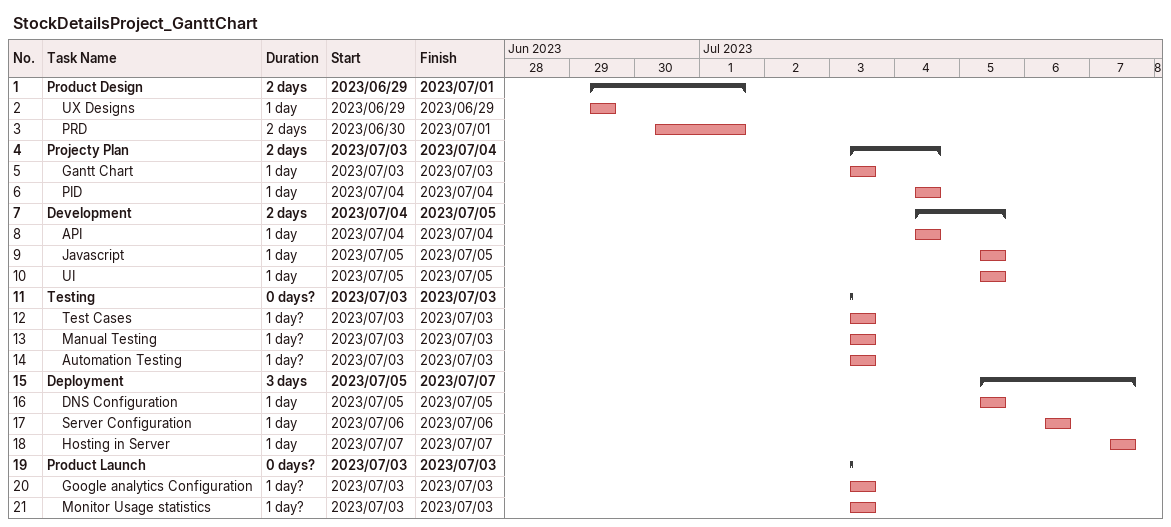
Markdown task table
StockDetailsProject_GanttChart

| ID | Level | Task | Duration | Start | Finish |
|---|---|---|---|---|---|
| 1 | 1 | **Product Design** | 2d | 2023-06-29 | 2023-07-01 |
| 2 | 2 | UX Designs | 1d | 2023-06-29 | 2023-06-29 |
| 3 | 2 | PRD | 2d | 2023-06-30 | 2023-07-01 |
| 4 | 1 | **Projecty Plan** | 2d | 2023-07-03 | 2023-07-04 |
| 5 | 2 | Gantt Chart | 1d | 2023-07-03 | 2023-07-03 |
| 6 | 2 | PID | 1d | 2023-07-04 | 2023-07-04 |
| 7 | 1 | **Development** | 2d | 2023-07-04 | 2023-07-05 |
| 8 | 2 | API | 1d | 2023-07-04 | 2023-07-04 |
| 9 | 2 | Javascript | 1d | 2023-07-05 | 2023-07-05 |
| 10 | 2 | UI | 1d | 2023-07-05 | 2023-07-05 |
| 11 | 1 | **Testing** | 0d? | 2023-07-03 | 2023-07-03 |
| 12 | 2 | Test Cases | 1d? | 2023-07-03 | 2023-07-03 |
| 13 | 2 | Manual Testing | 1d? | 2023-07-03 | 2023-07-03 |
| 14 | 2 | Automation Testing | 1d? | 2023-07-03 | 2023-07-03 |
| 15 | 1 | **Deployment** | 3d | 2023-07-05 | 2023-07-07 |
| 16 | 2 | DNS Configuration | 1d | 2023-07-05 | 2023-07-05 |
| 17 | 2 | Server Configuration | 1d | 2023-07-06 | 2023-07-06 |
| 18 | 2 | Hosting in Server | 1d | 2023-07-07 | 2023-07-07 |
| 19 | 1 | **Product Launch** | 0d? | 2023-07-03 | 2023-07-03 |
| 20 | 2 | Google analytics Configuration | 1d? | 2023-07-03 | 2023-07-03 |
| 21 | 2 | Monitor Usage statistics | 1d? | 2023-07-03 | 2023-07-03 |
